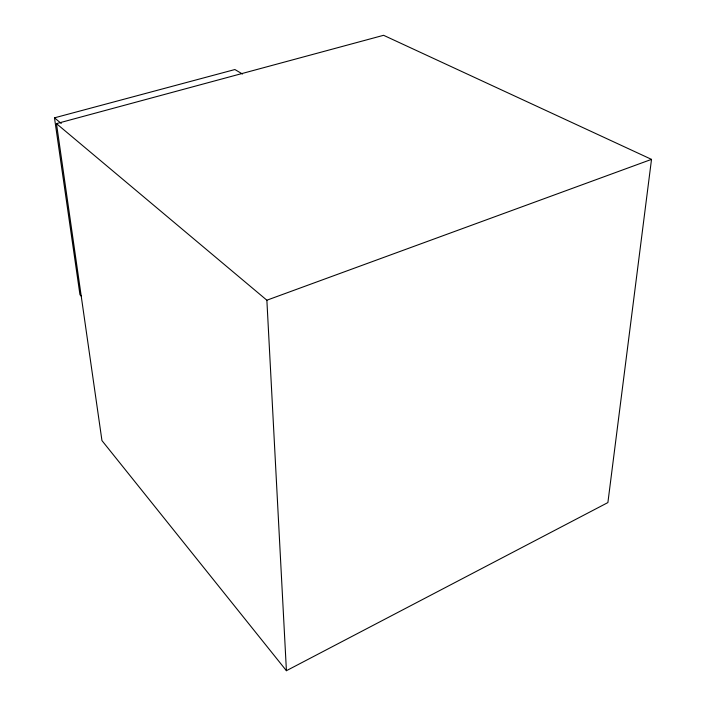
<?xml version="1.0" encoding="UTF-8"?>
<svg xmlns="http://www.w3.org/2000/svg" width="706" height="706" viewBox="0 0 706 706"><rect width="100%" height="100%" fill="white"/><g stroke="black" fill="none" stroke-linecap="round" stroke-linejoin="round"><path stroke-width="1.06" d="M651.514 159.371L607.892 502.575L286.415 670.7L101.955 440.597L56.471 123.629L383.587 35.3L651.514 159.371L266.868 300.209L56.471 123.629M81.464 296.299L79.954 294.693L54.486 117.831L234.895 69.541L242.493 74.024M54.486 117.831L61.245 123.453M266.868 300.209L286.415 670.7"/></g></svg>
